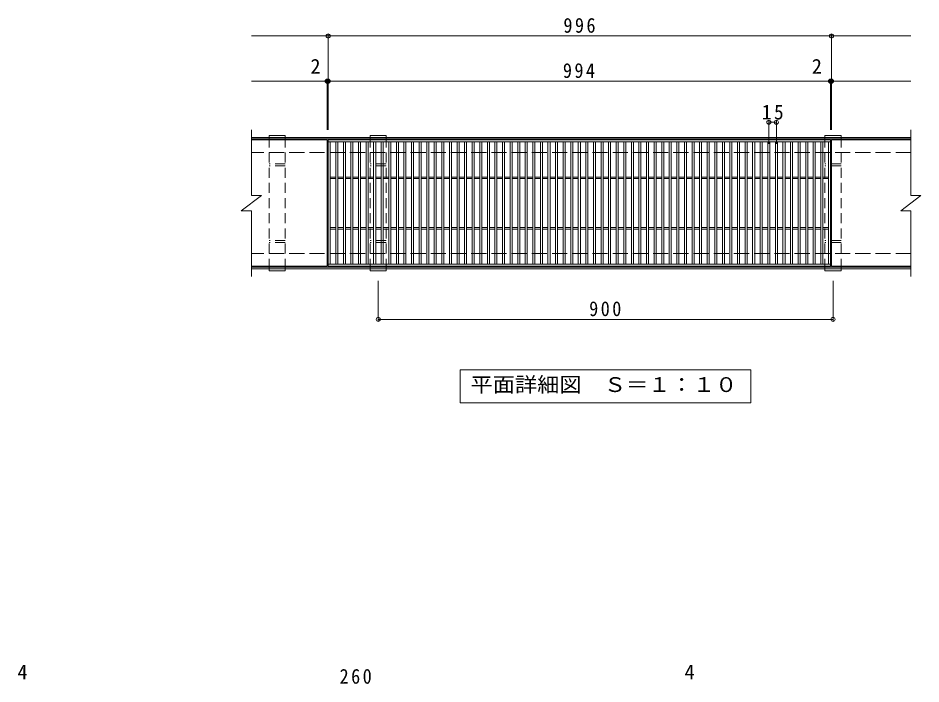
# Model space of a CAD drawing. Units: millimetres at full size, with parts at other scales. Extents: x -324 to 373, y -387 to 311.
# Drawn here: x -263.1 to 94.2, y 47 to 310.5 of the extents above; entities that cross this region are included whole.
import ezdxf
from ezdxf.enums import TextEntityAlignment as Align

# ---------------------------------------------------------------- set-up
doc = ezdxf.new("R2010")
doc.units = ezdxf.units.MM
doc.header["$LTSCALE"] = 2
doc.header["$PDMODE"] = 32
doc.header["$PDSIZE"] = 1.6
doc.linetypes.add('DASHED2', pattern=[3, 2, -1])
doc.linetypes.add('DASHED3', pattern=[4, 3, -1])
for name, color, linetype, lineweight in [('C-1', 2, 'Continuous', 9), ('C-2', 3, 'Continuous', 9), ('C-4', 7, 'Continuous', 9), ('C-5', 7, 'Continuous', 9), ('C-8', 3, 'DASHED2', 9), ('D-4', 7, 'Continuous', 9)]:
    doc.layers.add(name, color=color, linetype=linetype, lineweight=lineweight)
doc.styles.add('ＭＳ ゴシック', font='')
doc.styles.get('ＭＳ ゴシック').set_extended_font_data('MS Gothic')

msp = doc.modelspace()

# ---------------------------------------------------------------- linework, layer by layer
at = {"layer": 'C-1'}
for p, q in [((90.216, 263.292), (-170.784, 263.292)), ((90.216, 262.692), (-170.784, 262.692)), ((90.216, 211.892), (-170.784, 211.892)), ((90.216, 211.292), (-170.784, 211.292))]:
    msp.add_line(p, q, dxfattribs=at)
at = {"layer": 'C-1', "linetype": 'DASHED3'}
for p, q in [((90.216, 257.292), (-170.784, 257.292)), ((90.216, 217.292), (-170.784, 217.292))]:
    msp.add_line(p, q, dxfattribs=at)
at = {"layer": 'C-2'}
for p, q in [((-170.784, 266.292), (-170.784, 240.292)), ((90.216, 266.292), (90.216, 240.292)), ((-170.784, 262.292), (-140.784, 262.292)), ((-140.784, 262.292), (-140.784, 212.292)), ((-140.384, 261.492), (58.416, 261.492)), ((-139.584, 213.092), (-139.584, 261.492)), ((-137.384, 213.092), (-137.384, 261.492)), ((-136.584, 213.092), (-136.584, 261.492)), ((-134.384, 213.092), (-134.384, 261.492)), ((-133.584, 213.092), (-133.584, 261.492)), ((-131.384, 213.092), (-131.384, 261.492)), ((-130.584, 213.092), (-130.584, 261.492)), ((-128.384, 213.092), (-128.384, 261.492)), ((-127.584, 213.092), (-127.584, 261.492)), ((-125.384, 213.092), (-125.384, 261.492)), ((-124.584, 213.092), (-124.584, 261.492)), ((-122.384, 213.092), (-122.384, 261.492)), ((-121.584, 213.092), (-121.584, 261.492)), ((-119.384, 213.092), (-119.384, 261.492)), ((-118.584, 213.092), (-118.584, 261.492)), ((-116.384, 213.092), (-116.384, 261.492)), ((-115.584, 213.092), (-115.584, 261.492)), ((-113.384, 213.092), (-113.384, 261.492)), ((-112.584, 213.092), (-112.584, 261.492)), ((-110.384, 213.092), (-110.384, 261.492)), ((-109.584, 213.092), (-109.584, 261.492)), ((-107.384, 213.092), (-107.384, 261.492)), ((-106.584, 213.092), (-106.584, 261.492)), ((-104.384, 213.092), (-104.384, 261.492)), ((-103.584, 213.092), (-103.584, 261.492)), ((-101.384, 213.092), (-101.384, 261.492)), ((-100.584, 213.092), (-100.584, 261.492)), ((-98.384, 213.092), (-98.384, 261.492)), ((-97.584, 213.092), (-97.584, 261.492)), ((-95.384, 213.092), (-95.384, 261.492)), ((-94.584, 213.092), (-94.584, 261.492)), ((-92.384, 213.092), (-92.384, 261.492)), ((-91.584, 213.092), (-91.584, 261.492)), ((-89.384, 213.092), (-89.384, 261.492)), ((-88.584, 213.092), (-88.584, 261.492)), ((-86.384, 213.092), (-86.384, 261.492)), ((-85.584, 213.092), (-85.584, 261.492)), ((-83.384, 213.092), (-83.384, 261.492)), ((-82.584, 213.092), (-82.584, 261.492)), ((-80.384, 213.092), (-80.384, 261.492)), ((-79.584, 213.092), (-79.584, 261.492)), ((-77.384, 213.092), (-77.384, 261.492)), ((-76.584, 213.092), (-76.584, 261.492)), ((-74.384, 213.092), (-74.384, 261.492)), ((-73.584, 213.092), (-73.584, 261.492)), ((-71.384, 213.092), (-71.384, 261.492)), ((-70.584, 213.092), (-70.584, 261.492)), ((-68.384, 213.092), (-68.384, 261.492)), ((-67.584, 213.092), (-67.584, 261.492)), ((-65.384, 213.092), (-65.384, 261.492)), ((-64.584, 213.092), (-64.584, 261.492)), ((-62.384, 213.092), (-62.384, 261.492)), ((-61.584, 213.092), (-61.584, 261.492)), ((-59.384, 213.092), (-59.384, 261.492)), ((-58.584, 213.092), (-58.584, 261.492)), ((-56.384, 213.092), (-56.384, 261.492)), ((-55.584, 213.092), (-55.584, 261.492)), ((-53.384, 213.092), (-53.384, 261.492)), ((-52.584, 213.092), (-52.584, 261.492)), ((-50.384, 213.092), (-50.384, 261.492)), ((-49.584, 213.092), (-49.584, 261.492)), ((-47.384, 213.092), (-47.384, 261.492)), ((-46.584, 213.092), (-46.584, 261.492)), ((-44.384, 213.092), (-44.384, 261.492)), ((-43.584, 213.092), (-43.584, 261.492)), ((-41.384, 213.092), (-41.384, 261.492)), ((-40.584, 213.092), (-40.584, 261.492)), ((-38.384, 213.092), (-38.384, 261.492)), ((-37.584, 213.092), (-37.584, 261.492)), ((-35.384, 213.092), (-35.384, 261.492)), ((-34.584, 213.092), (-34.584, 261.492)), ((-32.384, 213.092), (-32.384, 261.492)), ((-31.584, 213.092), (-31.584, 261.492)), ((-29.384, 213.092), (-29.384, 261.492)), ((-28.584, 213.092), (-28.584, 261.492)), ((-26.384, 213.092), (-26.384, 261.492)), ((-25.584, 213.092), (-25.584, 261.492)), ((-23.384, 213.092), (-23.384, 261.492)), ((-22.584, 213.092), (-22.584, 261.492)), ((-20.384, 213.092), (-20.384, 261.492)), ((-19.584, 213.092), (-19.584, 261.492)), ((-17.384, 213.092), (-17.384, 261.492)), ((-16.584, 213.092), (-16.584, 261.492)), ((-14.384, 213.092), (-14.384, 261.492)), ((-13.584, 213.092), (-13.584, 261.492)), ((-11.384, 213.092), (-11.384, 261.492)), ((-10.584, 213.092), (-10.584, 261.492)), ((-8.384, 213.092), (-8.384, 261.492)), ((-7.584, 213.092), (-7.584, 261.492)), ((-5.384, 213.092), (-5.384, 261.492)), ((-4.584, 213.092), (-4.584, 261.492)), ((-2.384, 213.092), (-2.384, 261.492)), ((-1.584, 213.092), (-1.584, 261.492)), ((0.616, 213.092), (0.616, 261.492)), ((1.416, 213.092), (1.416, 261.492)), ((3.616, 213.092), (3.616, 261.492)), ((4.416, 213.092), (4.416, 261.492)), ((6.616, 213.092), (6.616, 261.492)), ((7.416, 213.092), (7.416, 261.492)), ((9.616, 213.092), (9.616, 261.492)), ((10.416, 213.092), (10.416, 261.492)), ((12.616, 213.092), (12.616, 261.492)), ((13.416, 213.092), (13.416, 261.492)), ((15.616, 213.092), (15.616, 261.492)), ((16.416, 213.092), (16.416, 261.492)), ((18.616, 213.092), (18.616, 261.492)), ((19.416, 213.092), (19.416, 261.492)), ((21.616, 213.092), (21.616, 261.492)), ((22.416, 213.092), (22.416, 261.492)), ((24.616, 213.092), (24.616, 261.492)), ((25.416, 213.092), (25.416, 261.492)), ((27.616, 213.092), (27.616, 261.492)), ((28.416, 213.092), (28.416, 261.492)), ((30.616, 213.092), (30.616, 261.492)), ((31.416, 213.092), (31.416, 261.492)), ((33.616, 213.092), (33.616, 261.492)), ((34.416, 213.092), (34.416, 261.492)), ((36.616, 213.092), (36.616, 261.492)), ((37.416, 213.092), (37.416, 261.492)), ((39.616, 213.092), (39.616, 261.492)), ((40.416, 213.092), (40.416, 261.492)), ((42.616, 213.092), (42.616, 261.492)), ((43.416, 213.092), (43.416, 261.492)), ((45.616, 213.092), (45.616, 261.492)), ((46.416, 213.092), (46.416, 261.492)), ((48.616, 213.092), (48.616, 261.492)), ((49.416, 213.092), (49.416, 261.492)), ((51.616, 213.092), (51.616, 261.492)), ((52.416, 213.092), (52.416, 261.492)), ((54.616, 213.092), (54.616, 261.492)), ((55.416, 213.092), (55.416, 261.492)), ((57.616, 213.092), (57.616, 261.492)), ((58.416, 262.292), (58.416, 212.292)), ((90.216, 262.292), (58.816, 262.292)), ((58.816, 262.292), (58.816, 212.292)), ((-139.584, 247.592), (-137.384, 247.592)), ((-139.584, 246.992), (-137.384, 246.992)), ((-136.584, 247.592), (-134.384, 247.592)), ((-136.584, 246.992), (-134.384, 246.992)), ((-133.584, 247.592), (-131.384, 247.592)), ((-133.584, 246.992), (-131.384, 246.992)), ((-130.584, 247.592), (-128.384, 247.592)), ((-130.584, 246.992), (-128.384, 246.992)), ((-127.584, 247.592), (-125.384, 247.592)), ((-127.584, 246.992), (-125.384, 246.992)), ((-124.584, 247.592), (-122.384, 247.592)), ((-124.584, 246.992), (-122.384, 246.992)), ((-121.584, 247.592), (-119.384, 247.592)), ((-121.584, 246.992), (-119.384, 246.992)), ((-118.584, 247.592), (-116.384, 247.592)), ((-118.584, 246.992), (-116.384, 246.992)), ((-115.584, 247.592), (-113.384, 247.592)), ((-115.584, 246.992), (-113.384, 246.992)), ((-112.584, 247.592), (-110.384, 247.592)), ((-112.584, 246.992), (-110.384, 246.992)), ((-109.584, 247.592), (-107.384, 247.592)), ((-109.584, 246.992), (-107.384, 246.992)), ((-106.584, 247.592), (-104.384, 247.592)), ((-106.584, 246.992), (-104.384, 246.992)), ((-103.584, 247.592), (-101.384, 247.592)), ((-103.584, 246.992), (-101.384, 246.992)), ((-100.584, 247.592), (-98.384, 247.592)), ((-100.584, 246.992), (-98.384, 246.992)), ((-97.584, 247.592), (-95.384, 247.592)), ((-97.584, 246.992), (-95.384, 246.992)), ((-94.584, 247.592), (-92.384, 247.592)), ((-94.584, 246.992), (-92.384, 246.992)), ((-91.584, 247.592), (-89.384, 247.592)), ((-91.584, 246.992), (-89.384, 246.992)), ((-88.584, 247.592), (-86.384, 247.592)), ((-88.584, 246.992), (-86.384, 246.992)), ((-85.584, 247.592), (-83.384, 247.592)), ((-85.584, 246.992), (-83.384, 246.992)), ((-82.584, 247.592), (-80.384, 247.592)), ((-82.584, 246.992), (-80.384, 246.992)), ((-79.584, 247.592), (-77.384, 247.592)), ((-79.584, 246.992), (-77.384, 246.992)), ((-76.584, 247.592), (-74.384, 247.592)), ((-76.584, 246.992), (-74.384, 246.992)), ((-73.584, 247.592), (-71.384, 247.592)), ((-73.584, 246.992), (-71.384, 246.992)), ((-70.584, 247.592), (-68.384, 247.592)), ((-70.584, 246.992), (-68.384, 246.992)), ((-67.584, 247.592), (-65.384, 247.592)), ((-67.584, 246.992), (-65.384, 246.992)), ((-64.584, 247.592), (-62.384, 247.592)), ((-64.584, 246.992), (-62.384, 246.992)), ((-61.584, 247.592), (-59.384, 247.592)), ((-61.584, 246.992), (-59.384, 246.992)), ((-58.584, 247.592), (-56.384, 247.592)), ((-58.584, 246.992), (-56.384, 246.992)), ((-55.584, 247.592), (-53.384, 247.592)), ((-55.584, 246.992), (-53.384, 246.992)), ((-52.584, 247.592), (-50.384, 247.592)), ((-52.584, 246.992), (-50.384, 246.992)), ((-49.584, 247.592), (-47.384, 247.592)), ((-49.584, 246.992), (-47.384, 246.992)), ((-46.584, 247.592), (-44.384, 247.592)), ((-46.584, 246.992), (-44.384, 246.992)), ((-43.584, 247.592), (-41.384, 247.592)), ((-43.584, 246.992), (-41.384, 246.992)), ((-40.584, 247.592), (-38.384, 247.592)), ((-40.584, 246.992), (-38.384, 246.992)), ((-37.584, 247.592), (-35.384, 247.592)), ((-37.584, 246.992), (-35.384, 246.992)), ((-34.584, 247.592), (-32.384, 247.592)), ((-34.584, 246.992), (-32.384, 246.992)), ((-31.584, 247.592), (-29.384, 247.592)), ((-31.584, 246.992), (-29.384, 246.992)), ((-28.584, 247.592), (-26.384, 247.592)), ((-28.584, 246.992), (-26.384, 246.992)), ((-25.584, 247.592), (-23.384, 247.592)), ((-25.584, 246.992), (-23.384, 246.992)), ((-22.584, 247.592), (-20.384, 247.592)), ((-22.584, 246.992), (-20.384, 246.992)), ((-19.584, 247.592), (-17.384, 247.592)), ((-19.584, 246.992), (-17.384, 246.992)), ((-16.584, 247.592), (-14.384, 247.592)), ((-16.584, 246.992), (-14.384, 246.992)), ((-13.584, 247.592), (-11.384, 247.592)), ((-13.584, 246.992), (-11.384, 246.992)), ((-10.584, 247.592), (-8.384, 247.592)), ((-10.584, 246.992), (-8.384, 246.992)), ((-7.584, 247.592), (-5.384, 247.592)), ((-7.584, 246.992), (-5.384, 246.992)), ((-4.584, 247.592), (-2.384, 247.592)), ((-4.584, 246.992), (-2.384, 246.992)), ((-1.584, 247.592), (0.616, 247.592)), ((-1.584, 246.992), (0.616, 246.992)), ((1.416, 247.592), (3.616, 247.592)), ((1.416, 246.992), (3.616, 246.992)), ((4.416, 247.592), (6.616, 247.592)), ((4.416, 246.992), (6.616, 246.992)), ((7.416, 247.592), (9.616, 247.592)), ((7.416, 246.992), (9.616, 246.992)), ((10.416, 247.592), (12.616, 247.592)), ((10.416, 246.992), (12.616, 246.992)), ((13.416, 247.592), (15.616, 247.592)), ((13.416, 246.992), (15.616, 246.992)), ((16.416, 247.592), (18.616, 247.592)), ((16.416, 246.992), (18.616, 246.992)), ((19.416, 247.592), (21.616, 247.592)), ((19.416, 246.992), (21.616, 246.992)), ((22.416, 247.592), (24.616, 247.592)), ((22.416, 246.992), (24.616, 246.992)), ((25.416, 247.592), (27.616, 247.592)), ((25.416, 246.992), (27.616, 246.992)), ((28.416, 247.592), (30.616, 247.592)), ((28.416, 246.992), (30.616, 246.992)), ((31.416, 247.592), (33.616, 247.592)), ((31.416, 246.992), (33.616, 246.992)), ((34.416, 247.592), (36.616, 247.592)), ((34.416, 246.992), (36.616, 246.992)), ((37.416, 247.592), (39.616, 247.592)), ((37.416, 246.992), (39.616, 246.992)), ((40.416, 247.592), (42.616, 247.592)), ((40.416, 246.992), (42.616, 246.992)), ((43.416, 247.592), (45.616, 247.592)), ((43.416, 246.992), (45.616, 246.992)), ((46.416, 247.592), (48.616, 247.592)), ((46.416, 246.992), (48.616, 246.992)), ((49.416, 247.592), (51.616, 247.592)), ((49.416, 246.992), (51.616, 246.992)), ((52.416, 247.592), (54.616, 247.592)), ((52.416, 246.992), (54.616, 246.992)), ((55.416, 247.592), (57.616, 247.592)), ((55.416, 246.992), (57.616, 246.992)), ((-174.784, 234.292), (-166.784, 240.292)), ((-170.784, 240.292), (-166.784, 240.292)), ((86.216, 234.292), (94.216, 240.292)), ((90.216, 240.292), (94.216, 240.292)), ((-174.784, 234.292), (-170.784, 234.292)), ((-170.784, 234.292), (-170.784, 208.292)), ((86.216, 234.292), (90.216, 234.292)), ((90.216, 234.292), (90.216, 208.292)), ((-139.584, 227.592), (-137.384, 227.592)), ((-139.584, 226.992), (-137.384, 226.992)), ((-136.584, 227.592), (-134.384, 227.592)), ((-136.584, 226.992), (-134.384, 226.992)), ((-133.584, 227.592), (-131.384, 227.592)), ((-133.584, 226.992), (-131.384, 226.992)), ((-130.584, 227.592), (-128.384, 227.592)), ((-130.584, 226.992), (-128.384, 226.992)), ((-127.584, 227.592), (-125.384, 227.592)), ((-127.584, 226.992), (-125.384, 226.992)), ((-124.584, 227.592), (-122.384, 227.592)), ((-124.584, 226.992), (-122.384, 226.992)), ((-121.584, 227.592), (-119.384, 227.592)), ((-121.584, 226.992), (-119.384, 226.992)), ((-118.584, 227.592), (-116.384, 227.592)), ((-118.584, 226.992), (-116.384, 226.992)), ((-115.584, 227.592), (-113.384, 227.592)), ((-115.584, 226.992), (-113.384, 226.992)), ((-112.584, 227.592), (-110.384, 227.592)), ((-112.584, 226.992), (-110.384, 226.992)), ((-109.584, 227.592), (-107.384, 227.592)), ((-109.584, 226.992), (-107.384, 226.992)), ((-106.584, 227.592), (-104.384, 227.592)), ((-106.584, 226.992), (-104.384, 226.992)), ((-103.584, 227.592), (-101.384, 227.592)), ((-103.584, 226.992), (-101.384, 226.992)), ((-100.584, 227.592), (-98.384, 227.592)), ((-100.584, 226.992), (-98.384, 226.992)), ((-97.584, 227.592), (-95.384, 227.592)), ((-97.584, 226.992), (-95.384, 226.992)), ((-94.584, 227.592), (-92.384, 227.592)), ((-94.584, 226.992), (-92.384, 226.992)), ((-91.584, 227.592), (-89.384, 227.592)), ((-91.584, 226.992), (-89.384, 226.992)), ((-88.584, 227.592), (-86.384, 227.592)), ((-88.584, 226.992), (-86.384, 226.992)), ((-85.584, 227.592), (-83.384, 227.592)), ((-85.584, 226.992), (-83.384, 226.992)), ((-82.584, 227.592), (-80.384, 227.592)), ((-82.584, 226.992), (-80.384, 226.992)), ((-79.584, 227.592), (-77.384, 227.592)), ((-79.584, 226.992), (-77.384, 226.992)), ((-76.584, 227.592), (-74.384, 227.592)), ((-76.584, 226.992), (-74.384, 226.992)), ((-73.584, 227.592), (-71.384, 227.592)), ((-73.584, 226.992), (-71.384, 226.992)), ((-70.584, 227.592), (-68.384, 227.592)), ((-70.584, 226.992), (-68.384, 226.992)), ((-67.584, 227.592), (-65.384, 227.592)), ((-67.584, 226.992), (-65.384, 226.992)), ((-64.584, 227.592), (-62.384, 227.592)), ((-64.584, 226.992), (-62.384, 226.992)), ((-61.584, 227.592), (-59.384, 227.592)), ((-61.584, 226.992), (-59.384, 226.992)), ((-58.584, 227.592), (-56.384, 227.592)), ((-58.584, 226.992), (-56.384, 226.992)), ((-55.584, 227.592), (-53.384, 227.592)), ((-55.584, 226.992), (-53.384, 226.992)), ((-52.584, 227.592), (-50.384, 227.592)), ((-52.584, 226.992), (-50.384, 226.992)), ((-49.584, 227.592), (-47.384, 227.592)), ((-49.584, 226.992), (-47.384, 226.992)), ((-46.584, 227.592), (-44.384, 227.592)), ((-46.584, 226.992), (-44.384, 226.992)), ((-43.584, 227.592), (-41.384, 227.592)), ((-43.584, 226.992), (-41.384, 226.992)), ((-40.584, 227.592), (-38.384, 227.592)), ((-40.584, 226.992), (-38.384, 226.992)), ((-37.584, 227.592), (-35.384, 227.592)), ((-37.584, 226.992), (-35.384, 226.992)), ((-34.584, 227.592), (-32.384, 227.592)), ((-34.584, 226.992), (-32.384, 226.992)), ((-31.584, 227.592), (-29.384, 227.592)), ((-31.584, 226.992), (-29.384, 226.992)), ((-28.584, 227.592), (-26.384, 227.592)), ((-28.584, 226.992), (-26.384, 226.992)), ((-25.584, 227.592), (-23.384, 227.592)), ((-25.584, 226.992), (-23.384, 226.992)), ((-22.584, 227.592), (-20.384, 227.592)), ((-22.584, 226.992), (-20.384, 226.992)), ((-19.584, 227.592), (-17.384, 227.592)), ((-19.584, 226.992), (-17.384, 226.992)), ((-16.584, 227.592), (-14.384, 227.592)), ((-16.584, 226.992), (-14.384, 226.992)), ((-13.584, 227.592), (-11.384, 227.592)), ((-13.584, 226.992), (-11.384, 226.992)), ((-10.584, 227.592), (-8.384, 227.592)), ((-10.584, 226.992), (-8.384, 226.992)), ((-7.584, 227.592), (-5.384, 227.592)), ((-7.584, 226.992), (-5.384, 226.992)), ((-4.584, 227.592), (-2.384, 227.592)), ((-4.584, 226.992), (-2.384, 226.992)), ((-1.584, 227.592), (0.616, 227.592)), ((-1.584, 226.992), (0.616, 226.992)), ((1.416, 227.592), (3.616, 227.592)), ((1.416, 226.992), (3.616, 226.992)), ((4.416, 227.592), (6.616, 227.592)), ((4.416, 226.992), (6.616, 226.992)), ((7.416, 227.592), (9.616, 227.592)), ((7.416, 226.992), (9.616, 226.992)), ((10.416, 227.592), (12.616, 227.592)), ((10.416, 226.992), (12.616, 226.992)), ((13.416, 227.592), (15.616, 227.592)), ((13.416, 226.992), (15.616, 226.992)), ((16.416, 227.592), (18.616, 227.592)), ((16.416, 226.992), (18.616, 226.992)), ((19.416, 227.592), (21.616, 227.592)), ((19.416, 226.992), (21.616, 226.992)), ((22.416, 227.592), (24.616, 227.592)), ((22.416, 226.992), (24.616, 226.992)), ((25.416, 227.592), (27.616, 227.592)), ((25.416, 226.992), (27.616, 226.992)), ((28.416, 227.592), (30.616, 227.592)), ((28.416, 226.992), (30.616, 226.992)), ((31.416, 227.592), (33.616, 227.592)), ((31.416, 226.992), (33.616, 226.992)), ((34.416, 227.592), (36.616, 227.592)), ((34.416, 226.992), (36.616, 226.992)), ((37.416, 227.592), (39.616, 227.592)), ((37.416, 226.992), (39.616, 226.992)), ((40.416, 227.592), (42.616, 227.592)), ((40.416, 226.992), (42.616, 226.992)), ((43.416, 227.592), (45.616, 227.592)), ((43.416, 226.992), (45.616, 226.992)), ((46.416, 227.592), (48.616, 227.592)), ((46.416, 226.992), (48.616, 226.992)), ((49.416, 227.592), (51.616, 227.592)), ((49.416, 226.992), (51.616, 226.992)), ((52.416, 227.592), (54.616, 227.592)), ((52.416, 226.992), (54.616, 226.992)), ((55.416, 227.592), (57.616, 227.592)), ((55.416, 226.992), (57.616, 226.992)), ((-170.784, 212.292), (-140.784, 212.292)), ((58.416, 213.092), (-140.384, 213.092)), ((58.416, 212.292), (-140.384, 212.292)), ((90.216, 212.292), (58.816, 212.292))]:
    msp.add_line(p, q, dxfattribs=at)
msp.add_lwpolyline([(-140.384, 212.292), (-140.384, 262.292), (58.416, 262.292)], dxfattribs=at)
at = {"layer": 'C-4'}
for p, q in [((-140.384, 304.016), (-140.384, 266.292)), ((58.816, 304.016), (58.816, 266.292)), ((-170.784, 303.416), (-140.384, 303.416)), ((-140.384, 303.416), (58.816, 303.416)), ((58.816, 303.416), (90.216, 303.416)), ((-140.784, 286.133), (-140.784, 266.292)), ((58.416, 286.133), (58.416, 266.292)), ((-170.784, 285.533), (-140.784, 285.533)), ((-140.784, 285.533), (-140.384, 285.533)), ((-140.384, 285.533), (58.416, 285.533)), ((58.416, 285.533), (58.816, 285.533)), ((58.816, 285.533), (90.216, 285.533)), ((34.016, 260.692), (34.016, 269.892)), ((34.016, 269.292), (37.016, 269.292)), ((37.016, 260.692), (37.016, 269.892)), ((-120.584, 190.692), (-120.584, 206.492)), ((59.416, 190.692), (59.416, 206.492)), ((-120.584, 191.292), (59.416, 191.292))]:
    msp.add_line(p, q, dxfattribs=at)
for p in [(-140.384, 303.416), (58.816, 303.416), (-140.784, 285.533), (-140.384, 285.533), (58.416, 285.533), (58.816, 285.533), (34.016, 269.292), (37.016, 269.292), (-120.584, 191.292), (59.416, 191.292)]:
    msp.add_point(p, dxfattribs=at)
at = {"layer": 'C-5'}
msp.add_lwpolyline([(-88.084, 158.292), (-88.084, 171.292), (26.916, 171.292), (26.916, 158.292)], close=True, dxfattribs=at)
at = {"layer": 'C-8', "linetype": 'Continuous'}
for p, q in [((-157.384, 264.092), (-163.784, 264.092)), ((-163.784, 263.292), (-163.784, 264.092)), ((-157.384, 263.292), (-163.784, 263.292)), ((-157.384, 263.292), (-157.384, 264.092)), ((-117.384, 264.092), (-123.784, 264.092)), ((-123.784, 263.292), (-123.784, 264.092)), ((-117.384, 263.292), (-123.784, 263.292)), ((-117.384, 263.292), (-117.384, 264.092)), ((56.216, 263.292), (56.216, 264.092)), ((62.616, 264.092), (56.216, 264.092)), ((62.616, 263.292), (56.216, 263.292)), ((62.616, 263.292), (62.616, 264.092)), ((-163.784, 211.292), (-163.784, 210.492)), ((-157.384, 211.292), (-163.784, 211.292)), ((-157.384, 211.292), (-157.384, 210.492)), ((-123.784, 211.292), (-123.784, 210.492)), ((-117.384, 211.292), (-123.784, 211.292)), ((-117.384, 211.292), (-117.384, 210.492)), ((62.616, 211.292), (56.216, 211.292)), ((56.216, 211.292), (56.216, 210.492)), ((62.616, 211.292), (62.616, 210.492)), ((-157.384, 210.492), (-163.784, 210.492)), ((-117.384, 210.492), (-123.784, 210.492)), ((62.616, 210.492), (56.216, 210.492))]:
    msp.add_line(p, q, dxfattribs=at)
at = {"layer": 'C-8'}
for p, q in [((-163.784, 263.292), (-163.784, 257.292)), ((-157.384, 263.292), (-157.384, 257.292)), ((-123.784, 263.292), (-123.784, 257.292)), ((-117.384, 263.292), (-117.384, 257.292)), ((56.216, 263.292), (56.216, 257.292)), ((62.616, 263.292), (62.616, 257.292)), ((-163.784, 217.292), (-163.784, 257.292)), ((-157.384, 217.292), (-157.384, 257.292)), ((-123.784, 217.292), (-123.784, 257.292)), ((-117.384, 217.292), (-117.384, 257.292)), ((56.216, 217.292), (56.216, 257.292)), ((62.616, 217.292), (62.616, 257.292)), ((-157.384, 252.892), (-163.784, 252.892)), ((-157.384, 252.092), (-163.784, 252.092)), ((-117.384, 252.892), (-123.784, 252.892)), ((-117.384, 252.092), (-123.784, 252.092)), ((62.616, 252.892), (56.216, 252.892)), ((62.616, 252.092), (56.216, 252.092)), ((-157.384, 222.492), (-163.784, 222.492)), ((-157.384, 221.692), (-163.784, 221.692)), ((-117.384, 222.492), (-123.784, 222.492)), ((-117.384, 221.692), (-123.784, 221.692)), ((62.616, 222.492), (56.216, 222.492)), ((62.616, 221.692), (56.216, 221.692)), ((-163.784, 211.292), (-163.784, 217.292)), ((-157.384, 211.292), (-157.384, 217.292)), ((-123.784, 211.292), (-123.784, 217.292)), ((-117.384, 211.292), (-117.384, 217.292)), ((56.216, 211.292), (56.216, 217.292)), ((62.616, 211.292), (62.616, 217.292))]:
    msp.add_line(p, q, dxfattribs=at)

# ---------------------------------------------------------------- texts
at = {"layer": 'C-4', "color": 2, "style": 'ＭＳ ゴシック'}
for p in [(-147.396, 286.733), (51.037, 286.733)]:
    msp.add_text('2', height=5.865, dxfattribs=at).set_placement(p, align=Align.BOTTOM_LEFT)
at = {"layer": 'C-4', "color": 2, "char_height": 5.865, "attachment_point": 7, "style": 'ＭＳ ゴシック'}
for s, insert in [('\\T1.27;\\W0.9;996', (-47.284, 304.616)), ('\\T1.27;\\W0.9;994', (-47.484, 286.733)), ('\\T1.27;\\W0.95;15', (31.266, 270.292)), ('\\T1.27;\\W0.9;900', (-37.084, 192.492))]:
    msp.add_mtext(s, dxfattribs=dict(at, insert=insert))
at = {"layer": 'C-5', "color": 2, "style": 'ＭＳ ゴシック', "width": 1.1}
msp.add_text('平面詳細図\u3000Ｓ＝１：１０', height=5.865, dxfattribs=at).set_placement((-84.084, 160.792), align=Align.BOTTOM_LEFT)
at = {"layer": 'D-4', "color": 2, "style": 'ＭＳ ゴシック'}
for p in [(-263.358, 47.045), (0.642, 47.045)]:
    msp.add_text('4', height=5.865, dxfattribs=at).set_placement(p, align=Align.BOTTOM_LEFT)
at = {"layer": 'D-4', "color": 2, "insert": (-135.858, 47.045), "char_height": 5.865, "attachment_point": 7, "style": 'ＭＳ ゴシック'}
msp.add_mtext('\\T1.27;\\W0.9;260', dxfattribs=at)

doc.saveas('drawing.dxf')
